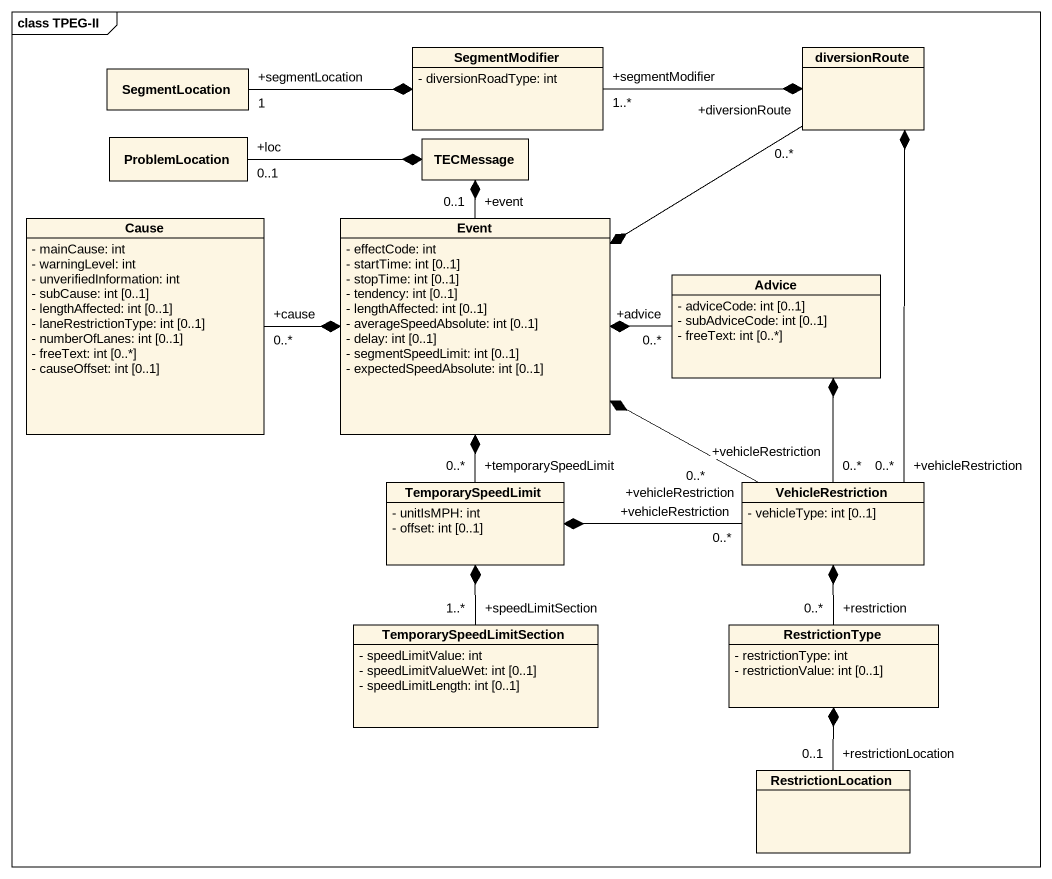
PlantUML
@startuml
mainframe class TPEG-II
hide circle
hide empty members
skinparam classAttributeIconSize 0
class SegmentModifier {
  - diversionRoadType: int
}
class diversionRoute
class SegmentLocation
class ProblemLocation
class TECMessage
class Cause {
  - mainCause: int
  - warningLevel: int
  - unverifiedInformation: int
  - subCause: int [0..1]
  - lengthAffected: int [0..1]
  - laneRestrictionType: int [0..1]
  - numberOfLanes: int [0..1]
  - freeText: int [0..*]
  - causeOffset: int [0..1]
}
class Event {
  - effectCode: int
  - startTime: int [0..1]
  - stopTime: int [0..1]
  - tendency: int [0..1]
  - lengthAffected: int [0..1]
  - averageSpeedAbsolute: int [0..1]
  - delay: int [0..1]
  - segmentSpeedLimit: int [0..1]
  - expectedSpeedAbsolute: int [0..1]
}
class Advice {
  - adviceCode: int [0..1]
  - subAdviceCode: int [0..1]
  - freeText: int [0..*]
}
class TemporarySpeedLimit {
  - unitIsMPH: int
  - offset: int [0..1]
}
class VehicleRestriction {
  - vehicleType: int [0..1]
}
class TemporarySpeedLimitSection {
  - speedLimitValue: int
  - speedLimitValueWet: int [0..1]
  - speedLimitLength: int [0..1]
}
class RestrictionType {
  - restrictionType: int
  - restrictionValue: int [0..1]
}
class RestrictionLocation
SegmentModifier "+segmentModifier\n1..*" -right-* diversionRoute
diversionRoute "+diversionRoute\n0..*" --* Event
SegmentLocation "+segmentLocation\n1" -right-* SegmentModifier
ProblemLocation "+loc\n0..1" -right-* TECMessage
Cause "+cause\n0..*" -right-* Event
Event "+event\n0..1" -up-* TECMessage
Advice "+advice\n0..*" -left-* Event
TemporarySpeedLimit "+temporarySpeedLimit\n0..*" -up-* Event
VehicleRestriction "+vehicleRestriction\n0..*" -up-* diversionRoute
VehicleRestriction "+vehicleRestriction\n0..*" -left-* Event
VehicleRestriction "+vehicleRestriction\n0..*" -up-* Advice
VehicleRestriction "+vehicleRestriction\n0..*" -left-* TemporarySpeedLimit
TemporarySpeedLimitSection "+speedLimitSection\n1..*" -up-* TemporarySpeedLimit
RestrictionType "+restriction\n0..*" -up-* VehicleRestriction
RestrictionLocation "+restrictionLocation\n0..1" -up-* RestrictionType
@enduml
